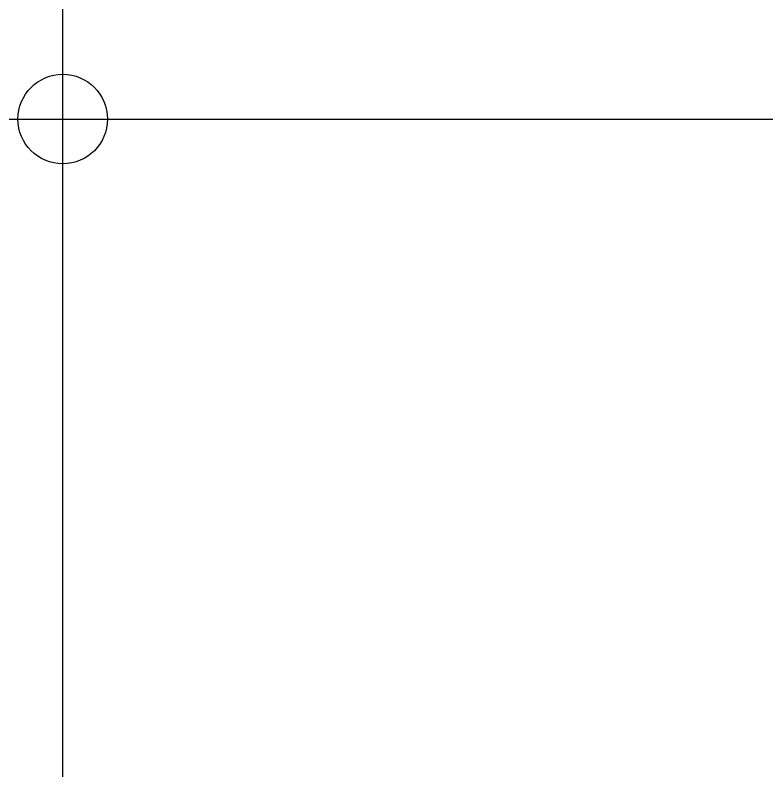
# Model space of a CAD drawing. Header units: millimetres. Extents: x -68 to 67, y -67 to 79.
# Drawn here: x -2.21 to 32.65, y -30.23 to 4.82 of the extents above; entities that cross this region are included whole.
import ezdxf

# ---------------------------------------------------------------- set-up
doc = ezdxf.new("R2010")
doc.units = ezdxf.units.MM
for name, color, linetype in [('CUT_INNER', 6, 'Continuous'), ('CUT_OUTER', 1, 'Continuous'), ('ENGRAVE', 7, 'Continuous')]:
    doc.layers.add(name, color=color, linetype=linetype)

msp = doc.modelspace()

# ---------------------------------------------------------------- linework, layer by layer
at = {"layer": 'CUT_INNER'}
msp.add_circle((0, 0), 2.075, dxfattribs=at)
at = {"layer": 'CUT_OUTER'}
msp.add_arc((0, -0.0003), 67.4997, 179.84931, 4.094999, dxfattribs=at)
at = {"layer": 'ENGRAVE'}
for points in [[(0, -45.5625), (0, 45.5625)], [(-45.5625, 0), (45.5625, 0)]]:
    msp.add_lwpolyline(points, dxfattribs=at)
for radius in [66.15, 66.15, 64.3781, 61.0875, 61.0875, 58.4888, 53.6625, 53.6625, 50.8275, 45.5625, 45.5625]:
    msp.add_circle((0, 0), radius, dxfattribs=at)

doc.saveas('drawing.dxf')
